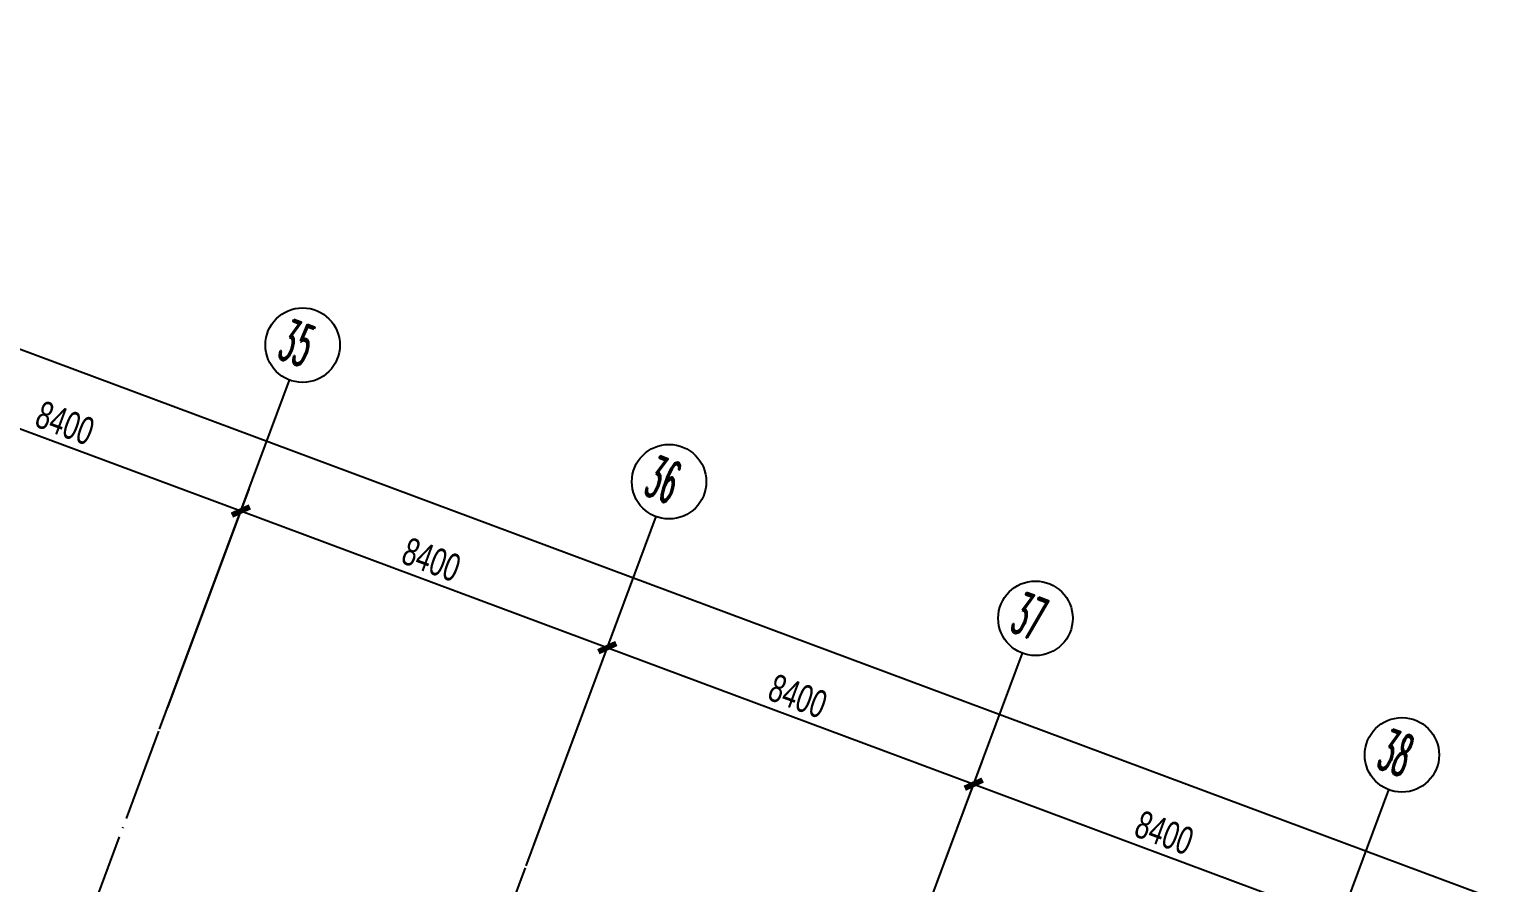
# Model space of a CAD drawing. Header units: millimetres. Extents: x 600121811 to 600690586, y 3472921280 to 3473279938.
# Drawn here: x 600526189 to 600557999, y 3473112036 to 3473130345 of the extents above; entities that cross this region are included whole.
import ezdxf
from ezdxf.enums import TextEntityAlignment as Align

# ---------------------------------------------------------------- set-up
doc = ezdxf.new("R2010")
doc.units = ezdxf.units.MM
doc.header["$LTSCALE"] = 1000
doc.linetypes.add('AX-MALL-GIRD-200$0$DOTE', pattern=[2.42, 2, -0.2, 0.02, -0.2])
doc.layers.get('0').update_dxf_attribs({"linetype": 'CONTINUOUS'})
for name, color, linetype in [('AX-MALL-GIRD-200$0$A-Grid', 222, 'AX-MALL-GIRD-200$0$DOTE'), ('AX-MALL-GIRD-200$0$A-Grid-Iden', 11, 'CONTINUOUS'), ('AX-MALL-GJ-200$0$A-Anno-Note', 241, 'CONTINUOUS'), ('AX-MALL-WALL-GJ$0$A-SEE', 254, 'CONTINUOUS'), ('AXIS_TEXT', 7, 'CONTINUOUS')]:
    doc.layers.add(name, color=color, linetype=linetype)
doc.styles.add('AX-MALL-GIRD-200$0$_TCH_AXIS', font='ROMAND.shx', dxfattribs={"width": 0.7, "height": 5, "bigfont": 'zy_cn.shx'})
doc.styles.add('AX-MALL-GIRD-200$0$_TCH_DIM_T3', font='zy_en.shx', dxfattribs={"width": 0.7, "bigfont": 'zy_cn.shx'})
doc.styles.add('COMPLEX', font='COMPLEX')
doc.dimstyles.new('AX-MALL-GIRD-200$0$_TCH_ARCH&&200', dxfattribs={"dimtxt": 595, "dimasz": 300, "dimexe": 500, "dimexo": 500, "dimgap": 152.5, "dimtad": 1, "dimdec": 0, "dimzin": 0, "dimdsep": 46, "dimtxsty": 'AX-MALL-GIRD-200$0$_TCH_DIM_T3', "dimblk": 'AX-MALL-GIRD-200$0$_ArchTick', "dimcen": 0.09, "dimclrt": 7, "dimazin": 2, "dimtfac": 1, "dimtdec": 0, "dimtix": 1, "dimtmove": 2, "dimatfit": 3, "dimfxl": 500, "dimtolj": 1, "dimtzin": 0, "dimarcsym": 0})

# ---------------------------------------------------------------- blocks, each defined once
blk = doc.blocks.new('_AXISO')
blk.add_circle((0, 0), 0.5)
at = {"layer": 'AXIS_TEXT', "style": 'COMPLEX', "width": 1.041667}
blk.add_attdef('A', text='', height=0.56, dxfattribs=at).set_placement((-0.25, -0.28), (0.25, -0.28), align=Align.FIT)
blk = doc.blocks.new('AX-MALL-GIRD-200$0$_ArchTick')
at = {"color": 0, "linetype": 'ByBlock', "const_width": 0.4}
blk.add_lwpolyline([(-0.5, -0.5), (0.5, 0.5)], dxfattribs=at)
blk = doc.blocks.new('*D117')
at = {"layer": 'AX-MALL-GIRD-200$0$A-Grid-Iden', "color": 0, "lineweight": -2, "transparency": 16777216}
for p, q in [((600267990, 3473213085), (600270294, 3473219270)), ((600270119, 3473218801), (600595289, 3473097666)), ((600593160, 3473091950), (600595464, 3473098134))]:
    blk.add_line(p, q, dxfattribs=at)
at = {"layer": 'AX-MALL-GIRD-200$0$A-Grid-Iden', "color": 0, "lineweight": -2, "transparency": 16777216, "xscale": 300, "yscale": 300, "zscale": 300}
for p, rotation in [((600270119, 3473218801), 159.568161308997), ((600595289, 3473097666), 339.568161308997)]:
    blk.add_blockref('AX-MALL-GIRD-200$0$_ArchTick', p, dxfattribs=dict(at, rotation=rotation))
at = {"layer": 'AX-MALL-GIRD-200$0$A-Grid-Iden', "color": 7, "transparency": 16777216, "insert": (600432861, 3473158655), "char_height": 595, "attachment_point": 5, "rotation": 339.5682, "style": 'AX-MALL-GIRD-200$0$_TCH_DIM_T3'}
blk.add_mtext('\\A1;347000', dxfattribs=at)
blk = doc.blocks.new('*D151')
at = {"layer": 'AX-MALL-GIRD-200$0$A-Grid-Iden', "color": 0, "lineweight": -2, "transparency": 16777216}
for p, q in [((600521285, 3473118725), (600523030, 3473123411)), ((600522856, 3473122942), (600530727, 3473120010)), ((600529156, 3473115793), (600530902, 3473120478))]:
    blk.add_line(p, q, dxfattribs=at)
at = {"layer": 'AX-MALL-GIRD-200$0$A-Grid-Iden', "color": 0, "lineweight": -2, "transparency": 16777216, "xscale": 300, "yscale": 300, "zscale": 300}
for p, rotation in [((600522856, 3473122942), 159.5681613083594), ((600530727, 3473120010), 339.5681613083594)]:
    blk.add_blockref('AX-MALL-GIRD-200$0$_ArchTick', p, dxfattribs=dict(at, rotation=rotation))
at = {"layer": 'AX-MALL-GIRD-200$0$A-Grid-Iden', "color": 7, "transparency": 16777216, "insert": (600526949, 3473121898), "char_height": 595, "attachment_point": 5, "rotation": 339.5682, "style": 'AX-MALL-GIRD-200$0$_TCH_DIM_T3'}
blk.add_mtext('\\A1;8400', dxfattribs=at)
blk = doc.blocks.new('*D152')
at = {"layer": 'AX-MALL-GIRD-200$0$A-Grid-Iden', "color": 0, "lineweight": -2, "transparency": 16777216}
for p, q in [((600529156, 3473115793), (600530902, 3473120478)), ((600530727, 3473120010), (600538599, 3473117077)), ((600537028, 3473112860), (600538773, 3473117546))]:
    blk.add_line(p, q, dxfattribs=at)
at = {"layer": 'AX-MALL-GIRD-200$0$A-Grid-Iden', "color": 0, "lineweight": -2, "transparency": 16777216, "xscale": 300, "yscale": 300, "zscale": 300}
for p, rotation in [((600530727, 3473120010), 159.5681613084339), ((600538599, 3473117077), 339.568161308434)]:
    blk.add_blockref('AX-MALL-GIRD-200$0$_ArchTick', p, dxfattribs=dict(at, rotation=rotation))
at = {"layer": 'AX-MALL-GIRD-200$0$A-Grid-Iden', "color": 7, "transparency": 16777216, "insert": (600534820, 3473118965), "char_height": 595, "attachment_point": 5, "rotation": 339.5682, "style": 'AX-MALL-GIRD-200$0$_TCH_DIM_T3'}
blk.add_mtext('\\A1;8400', dxfattribs=at)
blk = doc.blocks.new('*D153')
at = {"layer": 'AX-MALL-GIRD-200$0$A-Grid-Iden', "color": 0, "lineweight": -2, "transparency": 16777216}
for p, q in [((600537028, 3473112860), (600538773, 3473117546)), ((600538599, 3473117077), (600546470, 3473114145)), ((600544899, 3473109928), (600546645, 3473114613))]:
    blk.add_line(p, q, dxfattribs=at)
at = {"layer": 'AX-MALL-GIRD-200$0$A-Grid-Iden', "color": 0, "lineweight": -2, "transparency": 16777216, "xscale": 300, "yscale": 300, "zscale": 300}
for p, rotation in [((600538599, 3473117077), 159.5681613094948), ((600546470, 3473114145), 339.5681613094948)]:
    blk.add_blockref('AX-MALL-GIRD-200$0$_ArchTick', p, dxfattribs=dict(at, rotation=rotation))
at = {"layer": 'AX-MALL-GIRD-200$0$A-Grid-Iden', "color": 7, "transparency": 16777216, "insert": (600542692, 3473116033), "char_height": 595, "attachment_point": 5, "rotation": 339.5682, "style": 'AX-MALL-GIRD-200$0$_TCH_DIM_T3'}
blk.add_mtext('\\A1;8400', dxfattribs=at)
blk = doc.blocks.new('*D154')
at = {"layer": 'AX-MALL-GIRD-200$0$A-Grid-Iden', "color": 0, "lineweight": -2, "transparency": 16777216}
for p, q in [((600544899, 3473109928), (600546645, 3473114613)), ((600546470, 3473114145), (600554342, 3473111213)), ((600552771, 3473106996), (600554516, 3473111681))]:
    blk.add_line(p, q, dxfattribs=at)
at = {"layer": 'AX-MALL-GIRD-200$0$A-Grid-Iden', "color": 0, "lineweight": -2, "transparency": 16777216, "xscale": 300, "yscale": 300, "zscale": 300}
for p, rotation in [((600546470, 3473114145), 159.5681613097787), ((600554342, 3473111213), 339.5681613097787)]:
    blk.add_blockref('AX-MALL-GIRD-200$0$_ArchTick', p, dxfattribs=dict(at, rotation=rotation))
at = {"layer": 'AX-MALL-GIRD-200$0$A-Grid-Iden', "color": 7, "transparency": 16777216, "insert": (600550563, 3473113100), "char_height": 595, "attachment_point": 5, "rotation": 339.5682, "style": 'AX-MALL-GIRD-200$0$_TCH_DIM_T3'}
blk.add_mtext('\\A1;8400', dxfattribs=at)
blk = doc.blocks.new('AX-MALL-GIRD-200')
at = {"layer": 'AX-MALL-GIRD-200$0$A-Grid'}
for p, q in [((600490252.3, 3473011360.5), (600528981.8, 3473115324.2)), ((600498123.8, 3473008428.1), (600536853.4, 3473112391.8))]:
    blk.add_line(p, q, dxfattribs=at)
at = {"layer": 'AX-MALL-GIRD-200$0$A-Grid-Iden'}
for p, q in [((600528981.8, 3473115324.2), (600531774.6, 3473122820.9)), ((600536853.4, 3473112391.8), (600539646.1, 3473119888.5)), ((600544724.9, 3473109459.4), (600547517.7, 3473116956.1)), ((600552596.5, 3473106527.1), (600555389.2, 3473114023.8))]:
    blk.add_line(p, q, dxfattribs=at)
ref = blk.add_blockref('_AXISO', (600532053.9, 3473123570.6), dxfattribs=dict(at, xscale=1600, yscale=1600, zscale=1600))
ref.add_attrib('A', '35', dxfattribs={"height": 905.1, "rotation": 339.56816, "style": 'AX-MALL-GIRD-200$0$_TCH_AXIS', "width": 0.525}).set_placement((600531471.8, 3473123304.5), (600532065.5, 3473123083.3), align=Align.FIT)
ref = blk.add_blockref('_AXISO', (600539925.4, 3473120638.2), dxfattribs=dict(at, xscale=1600, yscale=1600, zscale=1600))
ref.add_attrib('A', '36', dxfattribs={"height": 905.1, "rotation": 339.56816, "style": 'AX-MALL-GIRD-200$0$_TCH_AXIS', "width": 0.525}).set_placement((600539343.3, 3473120372.1), (600539937.1, 3473120150.9), align=Align.FIT)
ref = blk.add_blockref('_AXISO', (600547796.9, 3473117705.8), dxfattribs=dict(at, xscale=1600, yscale=1600, zscale=1600))
ref.add_attrib('A', '37', dxfattribs={"height": 905.1, "rotation": 339.56816, "style": 'AX-MALL-GIRD-200$0$_TCH_AXIS', "width": 0.525}).set_placement((600547214.9, 3473117439.7), (600547808.6, 3473117218.6), align=Align.FIT)
ref = blk.add_blockref('_AXISO', (600555668.5, 3473114773.4), dxfattribs=dict(at, xscale=1600, yscale=1600, zscale=1600))
ref.add_attrib('A', '38', dxfattribs={"height": 905.1, "rotation": 339.56816, "style": 'AX-MALL-GIRD-200$0$_TCH_AXIS', "width": 0.525}).set_placement((600555086.4, 3473114507.3), (600555680.1, 3473114286.2), align=Align.FIT)
for base, p1, p2, picture, middle in [((600595289, 3473097665.9), (600267815.4, 3473212616.4), (600592985, 3473091481.2), '*D117', (600432861.3, 3473158655.2)), ((600530727.3, 3473120009.6), (600521110.3, 3473118256.6), (600528981.8, 3473115324.2), '*D151', (600526948.6, 3473121897.5)), ((600538598.9, 3473117077.3), (600528981.8, 3473115324.2), (600536853.4, 3473112391.8), '*D152', (600534820.2, 3473118965.1)), ((600546470.4, 3473114144.9), (600536853.4, 3473112391.8), (600544724.9, 3473109459.4), '*D153', (600542691.7, 3473116032.8)), ((600554341.9, 3473111212.5), (600544724.9, 3473109459.4), (600552596.5, 3473106527.1), '*D154', (600550563.3, 3473113100.4))]:
    dim = blk.add_linear_dim(base=base, p1=p1, p2=p2, angle=339.56816, dimstyle='AX-MALL-GIRD-200$0$_TCH_ARCH&&200', override={"dimgap": 0}, dxfattribs=at)
    dim.commit()
    dim.dimension.update_dxf_attribs({"geometry": picture, "text_midpoint": middle, "dimtype": 129, "text_rotation": 339.56816})
blk = doc.blocks.new('AX-MALL-WALL-GJ')
at = {"layer": 'AX-MALL-WALL-GJ$0$A-SEE'}
blk.add_blockref('AX-MALL-GIRD-200', (0, 0), dxfattribs=at)

msp = doc.modelspace()

# ---------------------------------------------------------------- block references
at = {"layer": 'AX-MALL-GJ-200$0$A-Anno-Note'}
msp.add_blockref('AX-MALL-WALL-GJ', (0, 0), dxfattribs=at)

doc.saveas('drawing.dxf')
